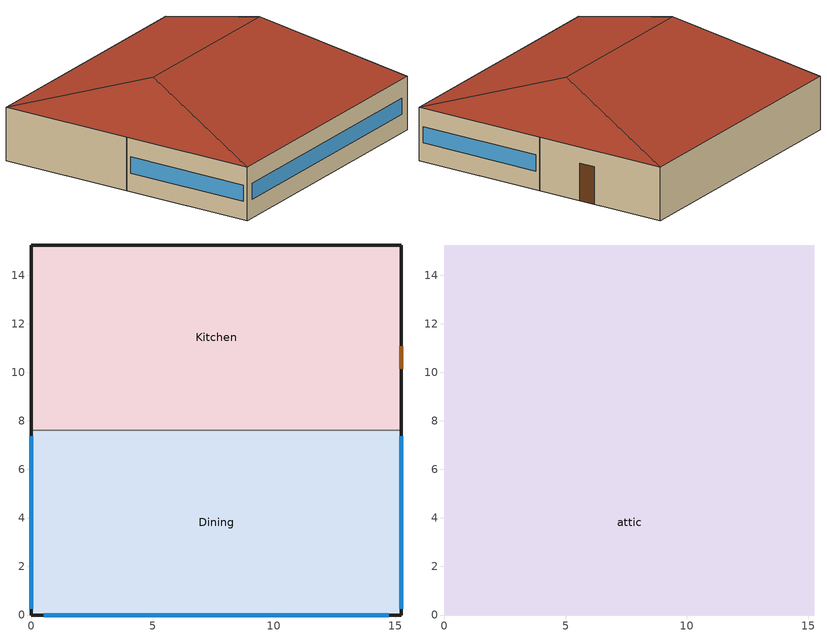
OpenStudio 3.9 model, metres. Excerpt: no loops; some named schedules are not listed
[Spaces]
Dining
 floor ground (Foundation F 1.26W/m*K Perim 30.49m Area 116.17m2): 15.24,7.62 15.24,0 0,0 0,7.62 z0
 wall outside: 0,7.62 0,0 15.24,0 15.24,7.62 z0:3.05
 wall to Kitchen: 15.24,7.62 0,7.62 z0:3.05
 window: 0.51,0 14.73,0 / 0,7.37 0,0.25 / 15.24,0.25 15.24,7.37 z1.07:1.98
Kitchen
 floor ground (Foundation F 1.26W/m*K Perim 30.49m Area 116.17m2): 15.24,15.24 15.24,7.62 0,7.62 0,15.24 z0
 wall outside: 15.24,7.62 15.24,15.24 0,15.24 0,7.62 z0:3.05
 door: 15.24,10.15 15.24,11.06 z0:2.13
attic
 floor to Dining: 15.24,7.62 15.24,0 0,0 0,7.62 z3.05
 floor to Kitchen: 15.24,15.24 15.24,7.62 0,7.62 0,15.24 z3.05
 roof outside: 12.7,7.62,5.59 15.24,15.24,3.05 0,15.24,3.05 2.54,7.62,5.59; 12.7,7.62,5.59 15.24,0,3.05 15.24,15.24,3.05; 2.54,7.62,5.59 0,15.24,3.05 0,0,3.05; 2.54,7.62,5.59 0,0,3.05 15.24,0,3.05 12.7,7.62,5.59
[Site]
New York-John F Kennedy Intl AP_NY_USA: Latitude {deg}=40.65; Longitude {deg}=-73.8; Time Zone {hr}=-5; Elevation {m}=5; Terrain=City
[Building]
-QuickServiceRestaurant-ASHRAE 169-2013-4A created: 2025-11-20 23:14:34 +0000: North Axis {deg}=0; Default Construction Set=90.1-2004 - QckSrvRest - ASHRAE 169-2013-4A; Standards Number of Stories=1; Standards Number of Above Ground Stories=1; Standards Building Type=QuickServiceRestaurant
[SizingPeriod:DesignDay] Barometric Pressure {Pa}=101241; Rain Indicator=No; Snow Indicator=No; Day of Month=21; Daylight Saving Time Indicator=No; Humidity Condition Type=Wetbulb; Dry-Bulb Temperature Range Modifier Type=DefaultMultipliers
Name | Maximum Dry-Bulb Temperature {C} | Daily Dry-Bulb Temperature Range {deltaC} | Wind Speed {m/s} | Wind Direction {deg} | Month | Day Type | Wetbulb or DewPoint at Maximum Dry-Bulb {C} | Solar Model Indicator | ASHRAE Clear Sky Optical Depth for Beam Irradiance | ASHRAE Clear Sky Optical Depth for Diffuse Irradiance | Sky Clearness
New.York-John.F.Kennedy.Intl.AP_NY_USA Ann Clg .4% Condns DB=>MWB | 32.1 | 7.4 | 5.6 | 230 | 7 | SummerDesignDay | 23.1 | ASHRAETau | 0.541 | 1.8
New.York-John.F.Kennedy.Intl.AP_NY_USA Ann Clg .4% Condns WB=>MDB | 29.1 | 7.4 | 5.6 | 230 | 7 | SummerDesignDay | 25 | ASHRAETau | 0.541 | 1.8
New.York-John.F.Kennedy.Intl.AP_NY_USA Ann Htg 99.6% Condns DB | -10.7 | 0 | 7.5 | 320 | 1 | WinterDesignDay | -10.7 | ASHRAEClearSky |  |  | 0
[ClimateZones]
Climate Zone Institution Name 1=ASHRAE; Climate Zone Document Name 1=ANSI/ASHRAE Standard 169; Climate Zone Document Year 1=2006; Climate Zone Value 1=4A
[Site:WaterMainsTemperature]
Calculation Method=Correlation; Annual Average Outdoor Air Temperature {C}=12.4667; Maximum Difference In Monthly Average Outdoor Air Temperatures {deltaC}=25.2
[Site:GroundTemperature:Shallow]
6, 2.1, 1.1, 2, 7.2, 13.1, 18.7, 22.7, 23.9, 22, 17.5, 11.7
[Site:GroundTemperature:Deep]
11.8, 9, 7.2, 6.7, 7.7, 10.1, 13, 15.9, 17.8, 18.2, 17.1, 14.8
[Site:GroundTemperature:FCfactorMethod]
January Ground Temperature {C}=14; February Ground Temperature {C}=7.3; March Ground Temperature {C}=3.3; April Ground Temperature {C}=1.2; May Ground Temperature {C}=-0.2; June Ground Temperature {C}=5.6; July Ground Temperature {C}=10.9; August Ground Temperature {C}=16.1; September Ground Temperature {C}=21.7; October Ground Temperature {C}=25; November Ground Temperature {C}=24.8; December Ground Temperature {C}=19.9
[Material:NoMass] Thermal Absorptance=0.9; Solar Absorptance=0.7
Name | Roughness | Thermal Resistance {m2-K/W} | Visible Absorptance
CP02 CARPET PAD | VeryRough | 0.21648 | 0.8
Typical Insulation R-6.78 | Smooth | 1.19347 | 0.7
Typical Carpet Pad | Smooth | 0.21648 | 0.8
Typical Insulation R-9.06 | Smooth | 1.59504 | 0.7
Typical Insulation R-27.78; Typical Insulation R-27.78 1 | Smooth | 4.8919 | 0.7
Typical Insulation R-0.58 | Smooth | 0.101875 | 0.7
Typical Insulation R-0.01 | Smooth | 0.001 | 0.7
[Material]
Name | Roughness | Thickness {m} | Conductivity {W/m-K} | Density {kg/m3} | Specific Heat {J/kg-K} | Thermal Absorptance | Solar Absorptance | Visible Absorptance
100mm Normalweight concrete floor | MediumSmooth | 0.1016 | 2.31 | 2322 | 832
G01 13mm gypsum board | Smooth | 0.0127 | 0.16 | 800 | 1090 | 0.9 | 0.7 | 0.5
4 in. Normalweight Concrete Floor | MediumRough | 0.1016 | 2.31 | 2322 | 832 | 0.9 | 0.7 | 0.7
25mm Stucco | Smooth | 0.0254 | 0.72 | 1856 | 840 | 0.9 | 0.7 | 0.7
5/8 in. Gypsum Board | MediumSmooth | 0.0159 | 0.16 | 800 | 1090 | 0.9 | 0.7 | 0.7
6 in. Normalweight Concrete Floor | MediumRough | 0.1524 | 2.31 | 2322 | 832 | 0.9 | 0.7 | 0.7
8 in. Concrete Block Basement Wall | MediumRough | 0.2032 | 1.326 | 1842 | 912 | 0.9 | 0.7 | 0.7
F08 Metal surface | Smooth | 0.0008 | 45.28 | 7824 | 500 | 0.9 | 0.7 | 0.7
G05 25mm wood | MediumSmooth | 0.0254 | 0.15 | 608 | 1630 | 0.9 | 0.5 | 0.5
5/8 in. Plywood | Smooth | 0.0159 | 0.12 | 544 | 1210 | 0.9 | 0.7 | 0.7
Asphalt Shingles | VeryRough | 0.0032 | 0.04 | 1120 | 1260 | 0.9 | 0.7 | 0.7
Std Wood 6inch | MediumSmooth | 0.15 | 0.12 | 540 | 1210 | 0.9 | 0.7 | 0.7
[Construction:FfactorGroundFloor]
Foundation F 1.26W/m*K Perim 30.49m Area 116.17m2: F-Factor {W/m-K}=1.26344; Area {m2}=116.171; PerimeterExposed {m}=30.4856
[DefaultConstructionSet]
Name | Default Exterior Surface Constructions | Default Interior Surface Constructions | Default Ground Contact Surface Constructions | Default Exterior SubSurface Constructions | Default Interior SubSurface Constructions | Interior Partition Construction
90.1-2004 - QckSrvRest - ASHRAE 169-2013-4A | Default Surface Constructions 1 | Default Surface Constructions 2 | Default Surface Constructions 3 | Default Sub Surface Constructions 1 | Default Sub Surface Constructions 2 | Typical Interior Partition
90.1-2004 -  - Attic - ASHRAE 169-2013-4A | Default Surface Constructions 4 | Default Surface Constructions 5 | Default Surface Constructions 6 | Default Sub Surface Constructions 3 | Default Sub Surface Constructions 4
[DefaultSurfaceConstructions]
Name | Floor Construction | Wall Construction | Roof Ceiling Construction
Default Surface Constructions 1 | Typical Insulated Exterior Mass Floor R-9.35 | Typical Insulated Wood Framed Exterior Wall R-11.24 | Typical Wood Joist Attic Floor R-29.41
Default Surface Constructions 2 | Typical Interior Floor | Typical Interior Wall | Typical Interior Ceiling
Default Surface Constructions 3 | Typical Insulated Carpeted 6in Slab Floor | Typical Insulated Basement Mass Wall
Default Surface Constructions 4 | Typical Attic Soffit |  | Typical Uninsulated Wood Joist Attic Roof
Default Surface Constructions 5 | Typical Wood Joist Attic Floor R-29.41 1
Default Surface Constructions 6
[Construction]
Typical Insulated Exterior Mass Floor R-9.35: Typical Insulation R-6.78, 4 in. Normalweight Concrete Floor, Typical Carpet Pad
Typical Insulated Wood Framed Exterior Wall R-11.24: 25mm Stucco, 5/8 in. Gypsum Board, Typical Insulation R-9.06, 5/8 in. Gypsum Board
Typical Wood Joist Attic Floor R-29.41: 5/8 in. Gypsum Board, Typical Insulation R-27.78
Typical Interior Floor: 100mm Normalweight concrete floor, CP02 CARPET PAD
Typical Interior Wall: G01 13mm gypsum board, G01 13mm gypsum board
Typical Interior Ceiling: CP02 CARPET PAD, 100mm Normalweight concrete floor
Typical Insulated Carpeted 6in Slab Floor: 6 in. Normalweight Concrete Floor, Typical Carpet Pad
Typical Insulated Basement Mass Wall: 8 in. Concrete Block Basement Wall
U 0.57 SHGC 0.39 Simple Glazing: U 0.57 SHGC 0.39 Simple Glazing
U 0.67 SHGC 0.39 Simple Glazing: U 0.67 SHGC 0.39 Simple Glazing
Typical Insulated Metal Door R-1.43: F08 Metal surface, Typical Insulation R-0.58
Typical Overhead Door R-0.86: Typical Insulation R-0.01
U 1.17 SHGC 0.49 Simple Glazing: U 1.17 SHGC 0.49 Simple Glazing
Typical Interior Window: Clear 3mm
Typical Interior Door; Typical Interior Partition: G05 25mm wood
Typical Attic Soffit: 5/8 in. Plywood
Typical Uninsulated Wood Joist Attic Roof: Asphalt Shingles, 5/8 in. Plywood
Typical Wood Joist Attic Floor R-29.41 1: 5/8 in. Gypsum Board, Typical Insulation R-27.78 1
InteriorFurnishings: Std Wood 6inch
[DefaultSubSurfaceConstructions]
Name | Fixed Window Construction | Operable Window Construction | Door Construction | Glass Door Construction | Overhead Door Construction | Skylight Construction | Tubular Daylight Dome Construction | Tubular Daylight Diffuser Construction
Default Sub Surface Constructions 1 | U 0.57 SHGC 0.39 Simple Glazing | U 0.67 SHGC 0.39 Simple Glazing | Typical Insulated Metal Door R-1.43 | U 0.67 SHGC 0.39 Simple Glazing | Typical Overhead Door R-0.86 | U 1.17 SHGC 0.49 Simple Glazing | Typical Interior Window | Typical Interior Window
Default Sub Surface Constructions 2 | Typical Interior Window | Typical Interior Window | Typical Interior Door
Default Sub Surface Constructions 3; Default Sub Surface Constructions 4
[WindowMaterial:SimpleGlazingSystem] Visible Transmittance=0.81
Name | U-Factor {W/m2-K} | Solar Heat Gain Coefficient
U 0.57 SHGC 0.39 Simple Glazing | 3.23661 | 0.39
U 0.67 SHGC 0.39 Simple Glazing | 3.80444 | 0.39
U 1.17 SHGC 0.49 Simple Glazing | 6.64357 | 0.49
[WindowMaterial:Glazing]
Clear 3mm: Optical Data Type=SpectralAverage; Thickness {m}=0.003; Solar Transmittance at Normal Incidence=0.837; Front Side Solar Reflectance at Normal Incidence=0.075; Back Side Solar Reflectance at Normal Incidence=0.075; Visible Transmittance at Normal Incidence=0.898; Front Side Visible Reflectance at Normal Incidence=0.081; Back Side Visible Reflectance at Normal Incidence=0.081; Infrared Transmittance at Normal Incidence=0; Front Side Infrared Hemispherical Emissivity=0.84; Back Side Infrared Hemispherical Emissivity=0.84; Conductivity {W/m-K}=0.9; Dirt Correction Factor for Solar and Visible Transmittance=1; Solar Diffusing=No
[Space]
Name | Space Type | Building Story | Thermal Zone | Part of Total Floor Area
Dining | QuickServiceRestaurant Dining | Building Story 1 | Dining ZN | Yes
Kitchen | QuickServiceRestaurant Kitchen | Building Story 1 | Kitchen ZN | Yes
attic | QuickServiceRestaurant Attic | Building Story 2 | attic ZN | No
[BuildingStory]
Name | Nominal Z Coordinate {m}
Building Story 1 | 0
Building Story 2 | 3.0488
[SpaceType] Standards Building Type=QuickServiceRestaurant
Name | Default Schedule Set | Design Specification Outdoor Air Object | Standards Space Type | Default Construction Set
QuickServiceRestaurant Dining | QuickServiceRestaurant Dining Schedule Set | QuickServiceRestaurant Dining Ventilation | Dining
QuickServiceRestaurant Kitchen | QuickServiceRestaurant Kitchen Schedule Set | QuickServiceRestaurant Kitchen Ventilation | Kitchen
QuickServiceRestaurant Attic | QuickServiceRestaurant Attic Schedule Set | QuickServiceRestaurant Attic Ventilation | Attic | 90.1-2004 -  - Attic - ASHRAE 169-2013-4A
[DesignSpecification:OutdoorAir]
Name | Outdoor Air Flow per Person {m3/s-person} | Outdoor Air Flow per Floor Area {m3/s-m2} | Outdoor Air Flow Air Changes per Hour {1/hr} | Outdoor Air Method | Outdoor Air Flow Rate {m3/s}
QuickServiceRestaurant Attic Ventilation | 0 | 0 | 0
QuickServiceRestaurant Dining Ventilation | 0.00943895 |  |  | Sum
QuickServiceRestaurant Kitchen Ventilation | 0 | 0 |  | Sum | 0.7312
[DefaultScheduleSet]
Name | Number of People Schedule | People Activity Level Schedule | Lighting Schedule | Electric Equipment Schedule | Gas Equipment Schedule
QuickServiceRestaurant Attic Schedule Set
QuickServiceRestaurant Dining Schedule Set | RestaurantFastFood BLDG_OCC_SCH | RestaurantFastFood ACTIVITY_SCH | RestaurantFastFood BLDG_LIGHT_DINING_SCH_2004_2007 | RestaurantFastFood BLDG_EQUIP_SCH
QuickServiceRestaurant Kitchen Schedule Set | RestaurantFastFood BLDG_OCC_SCH | RestaurantFastFood ACTIVITY_SCH | RestaurantFastFood BLDG_LIGHT_KITCHEN_SCH_2004_2007 | RestaurantFastFood BLDG_EQUIP_SCH | RestaurantFastFood FF_GAS_EQUIP_SCH
[ThermostatSetpoint:DualSetpoint]
Name | Heating Setpoint Temperature Schedule | Cooling Setpoint Temperature Schedule
QuickServiceRestaurant Attic Thermostat 1
QuickServiceRestaurant Dining Thermostat 1 | RestaurantFastFood HTGSETP_SCH_NO_OPTIMUM | RestaurantFastFood CLGSETP_SCH_NO_SETBACK
QuickServiceRestaurant Kitchen Thermostat 1 | RestaurantFastFood HTGSETP_KITCHEN_SCH_NO_OPTIMUM | RestaurantFastFood CLGSETP_KITCHEN_SCH_NO_SETBACK
[People:Definition] Number of People Calculation Method=People/Area; Fraction Radiant=0.3; Thermal Comfort Model Type 1=AdaptiveASH55
Name | People per Space Floor Area {person/m2}
QuickServiceRestaurant Dining People Definition | 0.753474
QuickServiceRestaurant Kitchen People Definition | 0.0538196
[People] Work Efficiency Schedule=Work Efficiency Schedule; Clothing Insulation Schedule=Clothing Schedule; Air Velocity Schedule=Air Velocity Schedule; Multiplier=1
Name | People Definition | Space or SpaceType
QuickServiceRestaurant Dining People | QuickServiceRestaurant Dining People Definition | QuickServiceRestaurant Dining
QuickServiceRestaurant Kitchen People | QuickServiceRestaurant Kitchen People Definition | QuickServiceRestaurant Kitchen
[Lights:Definition] Design Level Calculation Method=Watts/Area; Fraction Visible=0.2; Return Air Fraction=0
Name | Watts per Space Floor Area {W/m2} | Fraction Radiant
QuickServiceRestaurant Dining Lights Definition | 22.6042 | 0.37
QuickServiceRestaurant Kitchen Lights Definition | 12.9167 | 0.7
[Lights] Fraction Replaceable=1
Name | Lights Definition | Space or SpaceType
QuickServiceRestaurant Dining Lights | QuickServiceRestaurant Dining Lights Definition | QuickServiceRestaurant Dining
QuickServiceRestaurant Kitchen Lights | QuickServiceRestaurant Kitchen Lights Definition | QuickServiceRestaurant Kitchen
[ElectricEquipment:Definition]
Name | Design Level Calculation Method | Watts per Space Floor Area {W/m2} | Fraction Latent | Fraction Radiant | Fraction Lost | Design Level {W}
QuickServiceRestaurant Dining Elec Equip Definition | Watts/Area | 116.788 | 0.25 | 0.3 | 0
QuickServiceRestaurant Kitchen Elec Equip Definition | Watts/Area | 270.885 | 0.25 | 0.3 | 0.3
Kitchen Electric Equipment Definition1 | EquipmentLevel |  | 0 | 0.25 | 0 | 515.917
Kitchen Electric Equipment Definition2 | EquipmentLevel |  | 0 | 0.25 | 0 | 851.67
[ElectricEquipment]
Name | Electric Equipment Definition | Space or SpaceType | Schedule
QuickServiceRestaurant Dining Elec Equip | QuickServiceRestaurant Dining Elec Equip Definition | QuickServiceRestaurant Dining
QuickServiceRestaurant Kitchen Elec Equip | QuickServiceRestaurant Kitchen Elec Equip Definition | QuickServiceRestaurant Kitchen
Kitchen_Reach-in-Freezer | Kitchen Electric Equipment Definition1 | QuickServiceRestaurant Kitchen | RestaurantFastFood ALWAYS_ON
Kitchen_Reach-in-Refrigerator | Kitchen Electric Equipment Definition2 | QuickServiceRestaurant Kitchen | RestaurantFastFood ALWAYS_ON
[GasEquipment:Definition]
QuickServiceRestaurant Kitchen Gas Equip Definition: Design Level Calculation Method=Watts/Area; Watts per Space Floor Area {W/m2}=791.361; Fraction Latent=0.1; Fraction Radiant=0.2; Fraction Lost=0.7
[GasEquipment]
QuickServiceRestaurant Kitchen Gas Equip: Gas Equipment Definition=QuickServiceRestaurant Kitchen Gas Equip Definition; Space or SpaceType=QuickServiceRestaurant Kitchen
[SpaceInfiltration:DesignFlowRate]
Name | Space or SpaceType | Schedule | Design Flow Rate Calculation Method | Flow per Exterior Surface Area {m3/s-m2} | Constant Term Coefficient | Temperature Term Coefficient | Velocity Term Coefficient | Velocity Squared Term Coefficient | Design Flow Rate {m3/s}
attic HVAC On Infiltration | attic | Infiltration HVAC On Schedule | Flow/ExteriorArea | 0.000570329 | 0.0051 | 0.0059 | 0 | 0.0368
attic HVAC Off Infiltration | attic | Infiltration HVAC Off Schedule | Flow/ExteriorArea | 0.000570329 | 0 | 0.01 | 0 | 0.0441
Kitchen HVAC On Infiltration | Kitchen | Infiltration HVAC On Schedule | Flow/ExteriorArea | 0.000570329 | 0.0051 | 0.0059 | 0 | 0.0368
Kitchen HVAC Off Infiltration | Kitchen | Infiltration HVAC Off Schedule | Flow/ExteriorArea | 0.000570329 | 0 | 0.01 | 0 | 0.0441
Dining HVAC On Infiltration | Dining | Infiltration HVAC On Schedule | Flow/ExteriorArea | 0.000570329 | 0.0051 | 0.0059 | 0 | 0.0368
Dining HVAC Off Infiltration | Dining | Infiltration HVAC Off Schedule | Flow/ExteriorArea | 0.000570329 | 0 | 0.01 | 0 | 0.0441
Dining door Infiltration | Dining | RestaurantFastFood DOOR_INFIL_SCH | Flow/Space |  |  |  |  |  | 0.902835
Space Infiltration Design Flow Rate 2 | attic | Always On | Flow/Space |  |  |  |  |  | 0.0729
[ThermalZone] Use Ideal Air Loads=No
Name | Thermostat
attic ZN | QuickServiceRestaurant Attic Thermostat 1
Dining ZN | QuickServiceRestaurant Dining Thermostat 1
Kitchen ZN | QuickServiceRestaurant Kitchen Thermostat 1
[Sizing:Zone]
attic ZN: Zone Cooling Design Supply Air Temperature Input Method=SupplyAirTemperature; Zone Cooling Design Supply Air Temperature {C}=14; Zone Cooling Design Supply Air Temperature Difference {deltaC}=11.11; Zone Heating Design Supply Air Temperature Input Method=SupplyAirTemperature; Zone Heating Design Supply Air Temperature {C}=40; Zone Heating Design Supply Air Temperature Difference {deltaC}=11.11; Zone Cooling Design Supply Air Humidity Ratio {kg-H2O/kg-air}=0.0085; Zone Heating Design Supply Air Humidity Ratio {kg-H2O/kg-air}=0.008; Cooling Design Air Flow Method=DesignDay; Heating Design Air Flow Method=DesignDay; Account for Dedicated Outdoor Air System=No; Dedicated Outdoor Air System Control Strategy=NeutralSupplyAir; Dedicated Outdoor Air Low Setpoint Temperature for Design {C}=autosize; Dedicated Outdoor Air High Setpoint Temperature for Design {C}=autosize; Zone Load Sizing Method=Sensible Load Only No Latent Load; Zone Latent Cooling Design Supply Air Humidity Ratio Input Method=HumidityRatioDifference; Zone Cooling Design Supply Air Humidity Ratio Difference {kgWater/kgDryAir}=0.005; Zone Latent Heating Design Supply Air Humidity Ratio Input Method=HumidityRatioDifference; Zone Humidification Design Supply Air Humidity Ratio Difference {kgWater/kgDryAir}=0.005; Sizing Option=Coincident
[AvailabilityManager:NightCycle] Applicability Schedule=Always On Discrete; Control Type=CycleOnAny; Thermostat Tolerance {deltaC}=1; Cycling Run Time {s}=1800
Availability Manager Night Cycle 1; Availability Manager Night Cycle 2
[Refrigeration:Compressor] Refrigeration Compressor Power Curve=Old_Low_Temp_Comp_Pwr_Curve; Refrigeration Compressor Capacity Curve=Old_Low_Temp_Comp_Cap_Curve; Rated Return Gas Temperature {C}=18.3; Rated Subcooling {deltaC}=0
Refrigeration Compressor 1; Refrigeration Compressor 2; Refrigeration Compressor 3; Refrigeration Compressor 4; Refrigeration Compressor 5; Refrigeration Compressor 6; Refrigeration Compressor 7; Refrigeration Compressor 8; Refrigeration Compressor 9; Refrigeration Compressor 10; Refrigeration Compressor 11; Refrigeration Compressor 12; Refrigeration Compressor 13; Refrigeration Compressor 14; Refrigeration Compressor 15; Refrigeration Compressor 16; Refrigeration Compressor 17; Refrigeration Compressor 18; Refrigeration Compressor 19; Refrigeration Compressor 20
[ZoneMixing]
Zone Mixing 1: Zone or Space=Kitchen ZN; Schedule=RestaurantFastFood Hours_of_operation; Design Flow Rate Calculation Method=Flow/Zone; Design Flow Rate {m3/s}=0.826233; Source Zone or Space=Dining ZN; Delta Temperature {deltaC}=0
[InternalMass:Definition]
Internal Mass Definition 1: Construction=InteriorFurnishings; Design Level Calculation Method=SurfaceArea/Area; Surface Area per Space Floor Area=2
[InternalMass] Internal Mass Definition=Internal Mass Definition 1; Multiplier=1
Name | Space or SpaceType
attic Mass | attic
Kitchen Mass | Kitchen
Dining Mass | Dining
[Exterior:Lights:Definition]
NonDimming Exterior Lights Def: Design Level {W}=1743
[Exterior:Lights]
NonDimming Exterior Lights Def: Exterior Lights Definition=NonDimming Exterior Lights Def; Schedule=RestaurantFastFood Exterior_Lgt_ALWAYS_ON; Control Option=AstronomicalClock
[Schedule:Constant]
Always On Discrete: Value=1
[Schedule:Ruleset]
Name | Default Day Schedule | Summer Design Day Schedule | Winter Design Day Schedule
Clothing Schedule | Clothing Schedule Default Winter Clothes
Air Velocity Schedule | Air Velocity Schedule Default
Work Efficiency Schedule | Work Efficiency Schedule Default
RestaurantFastFood BLDG_OCC_SCH | RestaurantFastFood BLDG_OCC_SCH Default | RestaurantFastFood BLDG_OCC_SCH Summer Design Day | RestaurantFastFood BLDG_OCC_SCH Winter Design Day
RestaurantFastFood ACTIVITY_SCH | RestaurantFastFood ACTIVITY_SCH Default | RestaurantFastFood ACTIVITY_SCH Summer Design Day | RestaurantFastFood ACTIVITY_SCH Winter Design Day
RestaurantFastFood BLDG_LIGHT_DINING_SCH_2004_2007 | RestaurantFastFood BLDG_LIGHT_DINING_SCH_2004_2007 Default | RestaurantFastFood BLDG_LIGHT_DINING_SCH_2004_2007 Summer Design Day | RestaurantFastFood BLDG_LIGHT_DINING_SCH_2004_2007 Winter Design Day
RestaurantFastFood BLDG_EQUIP_SCH | RestaurantFastFood BLDG_EQUIP_SCH Default | RestaurantFastFood BLDG_EQUIP_SCH Summer Design Day | RestaurantFastFood BLDG_EQUIP_SCH Winter Design Day
RestaurantFastFood HTGSETP_SCH_NO_OPTIMUM | RestaurantFastFood HTGSETP_SCH_NO_OPTIMUM Default | RestaurantFastFood HTGSETP_SCH_NO_OPTIMUM Summer Design Day | RestaurantFastFood HTGSETP_SCH_NO_OPTIMUM Winter Design Day
RestaurantFastFood CLGSETP_SCH_NO_SETBACK | RestaurantFastFood CLGSETP_SCH_NO_SETBACK Default | RestaurantFastFood CLGSETP_SCH_NO_SETBACK Summer Design Day | RestaurantFastFood CLGSETP_SCH_NO_SETBACK Winter Design Day
RestaurantFastFood BLDG_LIGHT_KITCHEN_SCH_2004_2007 | RestaurantFastFood BLDG_LIGHT_KITCHEN_SCH_2004_2007 Default | RestaurantFastFood BLDG_LIGHT_KITCHEN_SCH_2004_2007 Summer Design Day | RestaurantFastFood BLDG_LIGHT_KITCHEN_SCH_2004_2007 Winter Design Day
RestaurantFastFood FF_GAS_EQUIP_SCH | RestaurantFastFood FF_GAS_EQUIP_SCH Default | RestaurantFastFood FF_GAS_EQUIP_SCH Summer Design Day | RestaurantFastFood FF_GAS_EQUIP_SCH Winter Design Day
RestaurantFastFood HTGSETP_KITCHEN_SCH_NO_OPTIMUM | RestaurantFastFood HTGSETP_KITCHEN_SCH_NO_OPTIMUM Default | RestaurantFastFood HTGSETP_KITCHEN_SCH_NO_OPTIMUM Summer Design Day | RestaurantFastFood HTGSETP_KITCHEN_SCH_NO_OPTIMUM Winter Design Day
RestaurantFastFood CLGSETP_KITCHEN_SCH_NO_SETBACK | RestaurantFastFood CLGSETP_KITCHEN_SCH_NO_SETBACK Default | RestaurantFastFood CLGSETP_KITCHEN_SCH_NO_SETBACK Summer Design Day | RestaurantFastFood CLGSETP_KITCHEN_SCH_NO_SETBACK Winter Design Day
RestaurantFastFood Hours_of_operation | RestaurantFastFood Hours_of_operation Default | RestaurantFastFood Hours_of_operation Summer Design Day | RestaurantFastFood Hours_of_operation Winter Design Day
RestaurantFastFood ALWAYS_ON | RestaurantFastFood ALWAYS_ON Default | RestaurantFastFood ALWAYS_ON Summer Design Day | RestaurantFastFood ALWAYS_ON Winter Design Day
RestaurantFastFood DOOR_INFIL_SCH | RestaurantFastFood DOOR_INFIL_SCH Default | RestaurantFastFood DOOR_INFIL_SCH Summer Design Day | RestaurantFastFood DOOR_INFIL_SCH Winter Design Day
Always On | Always On Default
RestaurantFastFood Exterior_Lgt_ALWAYS_ON | RestaurantFastFood Exterior_Lgt_ALWAYS_ON Default | RestaurantFastFood Exterior_Lgt_ALWAYS_ON Summer Design Day | RestaurantFastFood Exterior_Lgt_ALWAYS_ON Winter Design Day
Infiltration HVAC On Schedule | RestaurantFastFood HVACOperationSchd Default 1 | RestaurantFastFood HVACOperationSchd Summer Design Day 1 | RestaurantFastFood HVACOperationSchd Winter Design Day 1
Infiltration HVAC Off Schedule | RestaurantFastFood HVACOperationSchd Default inverted | RestaurantFastFood HVACOperationSchd Summer Design Day inverted 1 | RestaurantFastFood HVACOperationSchd Winter Design Day inverted 1
[Schedule:Day]
RestaurantFastFood HVACOperationSchd Default 1; RestaurantFastFood HVACOperationSchd Summer Design Day 1; RestaurantFastFood HVACOperationSchd Winter Design Day 1: No, 1, 0, 1, 5, 0, 0, 24, 0, 1
RestaurantFastFood HVACOperationSchd Default inverted: 1, 0, 0, 5, 0, 1, 24, 0, 0
[Schedule:Rule]
Schedule Rule 22: Schedule Ruleset=Infiltration HVAC On Schedule; Rule Order=0; Day Schedule=RestaurantFastFood HVACOperationSchd Default|WntrDsn|SmrDsn|Sun|Wkdy Day 1; Apply Sunday=Yes; Apply Monday=Yes; Apply Tuesday=Yes; Apply Wednesday=Yes; Apply Thursday=Yes; Apply Friday=Yes; Date Specification Type=DateRange; Start Month=1; Start Day=1; End Month=12; End Day=31
[Curve:Bicubic] Minimum Value of x=-40; Maximum Value of x=-17.8; Minimum Value of y=4.4; Maximum Value of y=54.4
Name | Coefficient1 Constant | Coefficient2 x | Coefficient3 x**2 | Coefficient4 y | Coefficient5 y**2 | Coefficient6 x*y | Coefficient7 x**3 | Coefficient8 y**3 | Coefficient9 x**2*y | Coefficient10 x*y**2
Old_Low_Temp_Comp_Pwr_Curve | 29669.3 | 1027.63 | 18.1066 | -442.2 | 11.1335 | -20.3805 | 0.139981 | -0.0588669 | -0.218452 | 0.203858
Old_Low_Temp_Comp_Cap_Curve | 170752 | 6102.9 | 78.262 | -2959.43 | 19.7877 | -90.9581 | 0.435965 | -0.0411577 | -0.608846 | 0.459133
